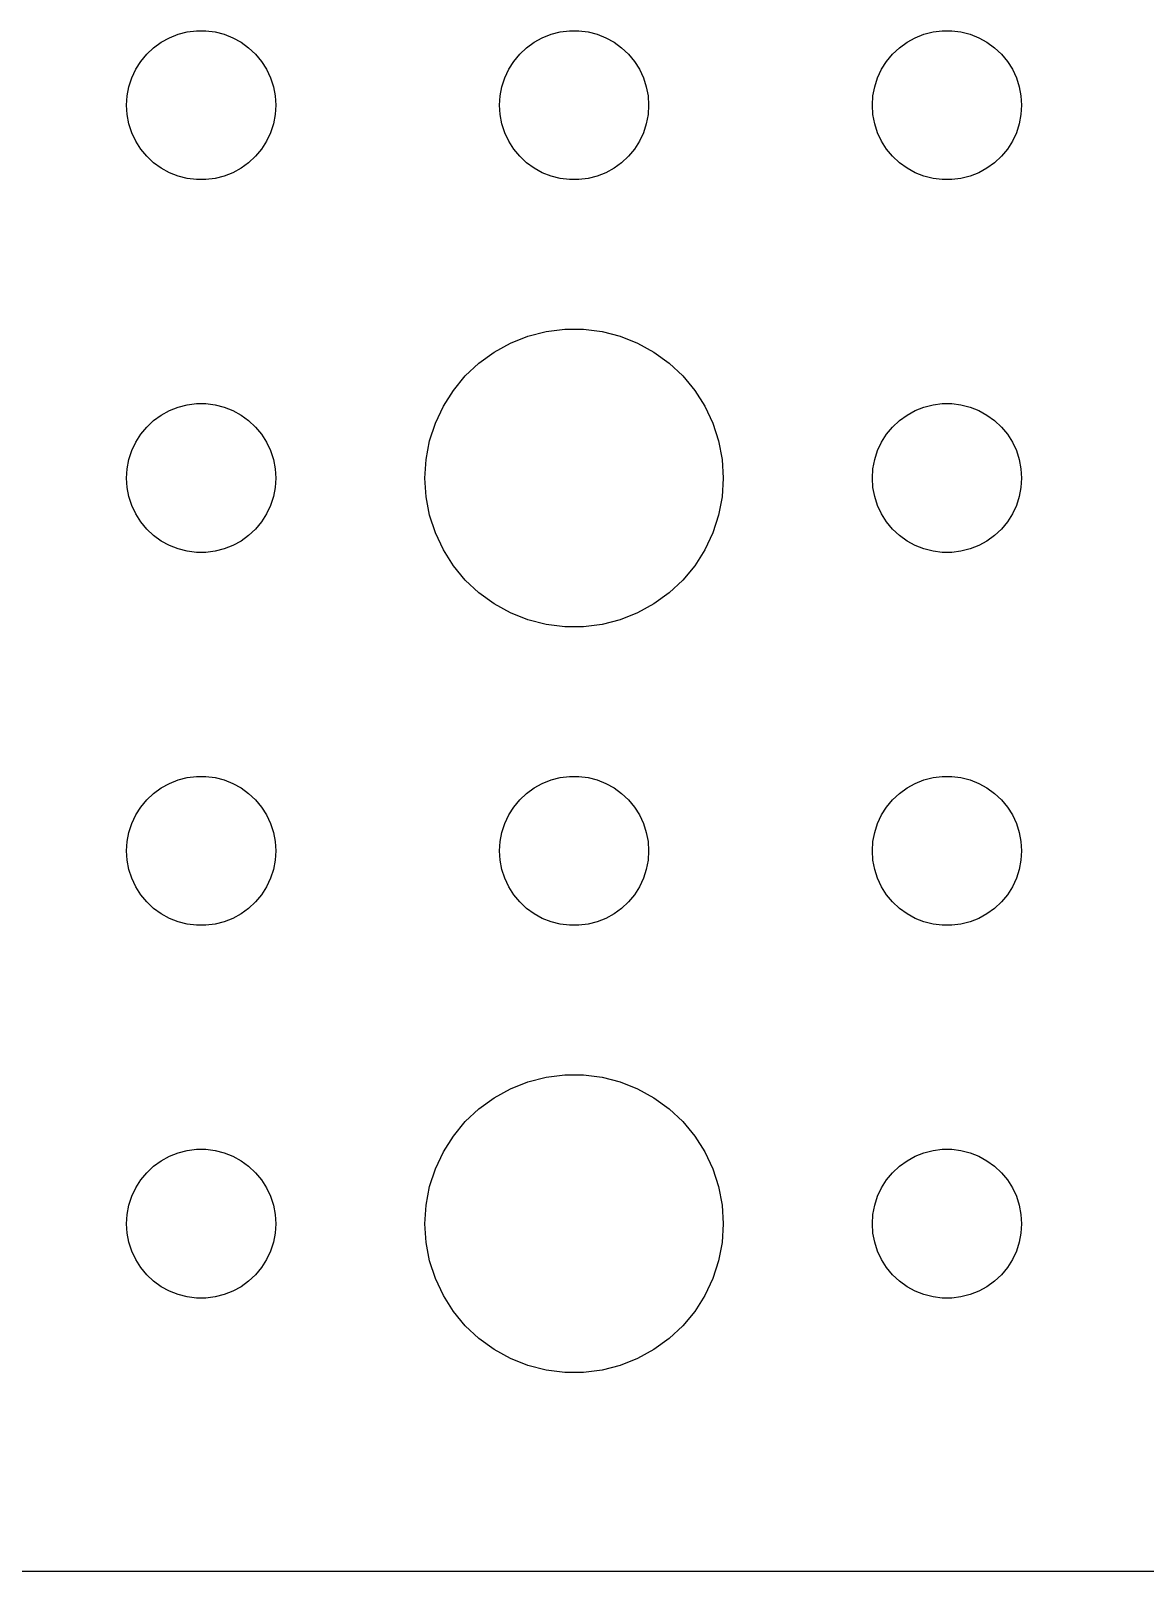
# Model space of a CAD drawing. Header units: metres. Extents: x -112 to 112, y -67 to 67.
# Drawn here: x -55.92 to -33.51, y -66.99 to -36 of the extents above; entities that cross this region are included whole.
import ezdxf

# ---------------------------------------------------------------- set-up
doc = ezdxf.new("R2010")
doc.units = ezdxf.units.M

msp = doc.modelspace()

# ---------------------------------------------------------------- linework, layer by layer
for p, q in [((-53.4561, -36.3442), (-53.3037, -36.2335)), ((-53.3037, -36.2335), (-53.1387, -36.1428)), ((-53.1387, -36.1428), (-52.9635, -36.0734)), ((-52.9635, -36.0734), (-52.7811, -36.0266)), ((-52.7811, -36.0266), (-52.5942, -36.003)), ((-52.5942, -36.003), (-52.4058, -36.003)), ((-52.4058, -36.003), (-52.2189, -36.0266)), ((-52.2189, -36.0266), (-52.0365, -36.0734)), ((-52.0365, -36.0734), (-51.8613, -36.1428)), ((-51.8613, -36.1428), (-51.6963, -36.2335)), ((-51.6963, -36.2335), (-51.5439, -36.3442)), ((-45.9561, -36.3442), (-45.8037, -36.2335)), ((-45.8037, -36.2335), (-45.6387, -36.1428)), ((-45.6387, -36.1428), (-45.4635, -36.0734)), ((-45.4635, -36.0734), (-45.2811, -36.0266)), ((-45.2811, -36.0266), (-45.0942, -36.003)), ((-45.0942, -36.003), (-44.9058, -36.003)), ((-44.9058, -36.003), (-44.7189, -36.0266)), ((-44.7189, -36.0266), (-44.5365, -36.0734)), ((-44.5365, -36.0734), (-44.3613, -36.1428)), ((-44.3613, -36.1428), (-44.1963, -36.2335)), ((-44.1963, -36.2335), (-44.0439, -36.3442)), ((-38.4561, -36.3442), (-38.3037, -36.2335)), ((-38.3037, -36.2335), (-38.1387, -36.1428)), ((-38.1387, -36.1428), (-37.9635, -36.0734)), ((-37.9635, -36.0734), (-37.7811, -36.0266)), ((-37.7811, -36.0266), (-37.5942, -36.003)), ((-37.5942, -36.003), (-37.4058, -36.003)), ((-37.4058, -36.003), (-37.2189, -36.0266)), ((-37.2189, -36.0266), (-37.0365, -36.0734)), ((-37.0365, -36.0734), (-36.8613, -36.1428)), ((-36.8613, -36.1428), (-36.6963, -36.2335)), ((-36.6963, -36.2335), (-36.5439, -36.3442)), ((-53.7135, -36.6183), (-53.5934, -36.4732)), ((-53.5934, -36.4732), (-53.4561, -36.3442)), ((-51.5439, -36.3442), (-51.4065, -36.4732)), ((-51.4065, -36.4732), (-51.2865, -36.6183)), ((-46.2135, -36.6183), (-46.0934, -36.4732)), ((-46.0934, -36.4732), (-45.9561, -36.3442)), ((-44.0439, -36.3442), (-43.9065, -36.4732)), ((-43.9065, -36.4732), (-43.7865, -36.6183)), ((-38.7135, -36.6183), (-38.5934, -36.4732)), ((-38.5934, -36.4732), (-38.4561, -36.3442)), ((-36.5439, -36.3442), (-36.4065, -36.4732)), ((-36.4065, -36.4732), (-36.2865, -36.6183)), ((-53.8947, -36.9478), (-53.8145, -36.7774)), ((-53.8145, -36.7774), (-53.7135, -36.6183)), ((-51.2865, -36.6183), (-51.1855, -36.7774)), ((-51.1855, -36.7774), (-51.1053, -36.9478)), ((-46.3947, -36.9478), (-46.3145, -36.7774)), ((-46.3145, -36.7774), (-46.2135, -36.6183)), ((-43.7865, -36.6183), (-43.6855, -36.7774)), ((-43.6855, -36.7774), (-43.6053, -36.9478)), ((-38.8947, -36.9478), (-38.8145, -36.7774)), ((-38.8145, -36.7774), (-38.7135, -36.6183)), ((-36.2865, -36.6183), (-36.1855, -36.7774)), ((-36.1855, -36.7774), (-36.1053, -36.9478)), ((-53.9882, -37.312), (-53.9529, -37.127)), ((-53.9529, -37.127), (-53.8947, -36.9478)), ((-51.1053, -36.9478), (-51.0471, -37.127)), ((-51.0471, -37.127), (-51.0118, -37.312)), ((-46.4882, -37.312), (-46.4529, -37.127)), ((-46.4529, -37.127), (-46.3947, -36.9478)), ((-43.6053, -36.9478), (-43.5471, -37.127)), ((-43.5471, -37.127), (-43.5118, -37.312)), ((-38.9882, -37.312), (-38.9529, -37.127)), ((-38.9529, -37.127), (-38.8947, -36.9478)), ((-36.1053, -36.9478), (-36.0471, -37.127)), ((-36.0471, -37.127), (-36.0118, -37.312)), ((-54, -37.5), (-53.9882, -37.312)), ((-51.0118, -37.312), (-51, -37.5)), ((-46.5, -37.5), (-46.4882, -37.312)), ((-43.5118, -37.312), (-43.5, -37.5)), ((-39, -37.5), (-38.9882, -37.312)), ((-36.0118, -37.312), (-36, -37.5)), ((-53.9882, -37.688), (-54, -37.5)), ((-53.9529, -37.873), (-53.9882, -37.688)), ((-51.0118, -37.688), (-51.0471, -37.873)), ((-51, -37.5), (-51.0118, -37.688)), ((-46.4882, -37.688), (-46.5, -37.5)), ((-46.4529, -37.873), (-46.4882, -37.688)), ((-43.5118, -37.688), (-43.5471, -37.873)), ((-43.5, -37.5), (-43.5118, -37.688)), ((-38.9882, -37.688), (-39, -37.5)), ((-38.9529, -37.873), (-38.9882, -37.688)), ((-36.0118, -37.688), (-36.0471, -37.873)), ((-36, -37.5), (-36.0118, -37.688)), ((-53.8947, -38.0522), (-53.9529, -37.873)), ((-53.8145, -38.2226), (-53.8947, -38.0522)), ((-51.1053, -38.0522), (-51.1855, -38.2226)), ((-51.0471, -37.873), (-51.1053, -38.0522)), ((-46.3947, -38.0522), (-46.4529, -37.873)), ((-46.3145, -38.2226), (-46.3947, -38.0522)), ((-43.6053, -38.0522), (-43.6855, -38.2226)), ((-43.5471, -37.873), (-43.6053, -38.0522)), ((-38.8947, -38.0522), (-38.9529, -37.873)), ((-38.8145, -38.2226), (-38.8947, -38.0522)), ((-36.1053, -38.0522), (-36.1855, -38.2226)), ((-36.0471, -37.873), (-36.1053, -38.0522)), ((-53.7135, -38.3817), (-53.8145, -38.2226)), ((-53.5934, -38.5268), (-53.7135, -38.3817)), ((-51.2865, -38.3817), (-51.4065, -38.5268)), ((-51.1855, -38.2226), (-51.2865, -38.3817)), ((-46.2135, -38.3817), (-46.3145, -38.2226)), ((-46.0934, -38.5268), (-46.2135, -38.3817)), ((-43.7865, -38.3817), (-43.9065, -38.5268)), ((-43.6855, -38.2226), (-43.7865, -38.3817)), ((-38.7135, -38.3817), (-38.8145, -38.2226)), ((-38.5934, -38.5268), (-38.7135, -38.3817)), ((-36.2865, -38.3817), (-36.4065, -38.5268)), ((-36.1855, -38.2226), (-36.2865, -38.3817)), ((-53.4561, -38.6558), (-53.5934, -38.5268)), ((-53.3037, -38.7665), (-53.4561, -38.6558)), ((-51.5439, -38.6558), (-51.6963, -38.7665)), ((-51.4065, -38.5268), (-51.5439, -38.6558)), ((-45.9561, -38.6558), (-46.0934, -38.5268)), ((-45.8037, -38.7665), (-45.9561, -38.6558)), ((-44.0439, -38.6558), (-44.1963, -38.7665)), ((-43.9065, -38.5268), (-44.0439, -38.6558)), ((-38.4561, -38.6558), (-38.5934, -38.5268)), ((-38.3037, -38.7665), (-38.4561, -38.6558)), ((-36.5439, -38.6558), (-36.6963, -38.7665)), ((-36.4065, -38.5268), (-36.5439, -38.6558)), ((-53.1387, -38.8572), (-53.3037, -38.7665)), ((-52.9635, -38.9266), (-53.1387, -38.8572)), ((-52.7811, -38.9734), (-52.9635, -38.9266)), ((-52.5942, -38.997), (-52.7811, -38.9734)), ((-52.4058, -38.997), (-52.5942, -38.997)), ((-52.2189, -38.9734), (-52.4058, -38.997)), ((-52.0365, -38.9266), (-52.2189, -38.9734)), ((-51.8613, -38.8572), (-52.0365, -38.9266)), ((-51.6963, -38.7665), (-51.8613, -38.8572)), ((-45.6387, -38.8572), (-45.8037, -38.7665)), ((-45.4635, -38.9266), (-45.6387, -38.8572)), ((-45.2811, -38.9734), (-45.4635, -38.9266)), ((-45.0942, -38.997), (-45.2811, -38.9734)), ((-44.9058, -38.997), (-45.0942, -38.997)), ((-44.7189, -38.9734), (-44.9058, -38.997)), ((-44.5365, -38.9266), (-44.7189, -38.9734)), ((-44.3613, -38.8572), (-44.5365, -38.9266)), ((-44.1963, -38.7665), (-44.3613, -38.8572)), ((-38.1387, -38.8572), (-38.3037, -38.7665)), ((-37.9635, -38.9266), (-38.1387, -38.8572)), ((-37.7811, -38.9734), (-37.9635, -38.9266)), ((-37.5942, -38.997), (-37.7811, -38.9734)), ((-37.4058, -38.997), (-37.5942, -38.997)), ((-37.2189, -38.9734), (-37.4058, -38.997)), ((-37.0365, -38.9266), (-37.2189, -38.9734)), ((-36.8613, -38.8572), (-37.0365, -38.9266)), ((-36.6963, -38.7665), (-36.8613, -38.8572)), ((-45.927, -42.1468), (-45.5621, -42.0531)), ((-45.5621, -42.0531), (-45.1884, -42.0059)), ((-45.1884, -42.0059), (-44.8116, -42.0059)), ((-44.8116, -42.0059), (-44.4379, -42.0531)), ((-44.4379, -42.0531), (-44.0729, -42.1468)), ((-46.6075, -42.467), (-46.2773, -42.2855)), ((-46.2773, -42.2855), (-45.927, -42.1468)), ((-44.0729, -42.1468), (-43.7227, -42.2855)), ((-43.7227, -42.2855), (-43.3925, -42.467)), ((-47.1869, -42.9464), (-46.9123, -42.6885)), ((-46.9123, -42.6885), (-46.6075, -42.467)), ((-43.3925, -42.467), (-43.0877, -42.6885)), ((-43.0877, -42.6885), (-42.8131, -42.9464)), ((-47.427, -43.2366), (-47.1869, -42.9464)), ((-42.8131, -42.9464), (-42.5729, -43.2366)), ((-47.6289, -43.5547), (-47.427, -43.2366)), ((-42.5729, -43.2366), (-42.3711, -43.5547)), ((-53.3037, -43.7335), (-53.1387, -43.6428)), ((-53.1387, -43.6428), (-52.9635, -43.5734)), ((-52.9635, -43.5734), (-52.7811, -43.5266)), ((-52.7811, -43.5266), (-52.5942, -43.503)), ((-52.5942, -43.503), (-52.4058, -43.503)), ((-52.4058, -43.503), (-52.2189, -43.5266)), ((-52.2189, -43.5266), (-52.0365, -43.5734)), ((-52.0365, -43.5734), (-51.8613, -43.6428)), ((-51.8613, -43.6428), (-51.6963, -43.7335)), ((-47.7893, -43.8956), (-47.6289, -43.5547)), ((-42.3711, -43.5547), (-42.2107, -43.8956)), ((-38.3037, -43.7335), (-38.1387, -43.6428)), ((-38.1387, -43.6428), (-37.9635, -43.5734)), ((-37.9635, -43.5734), (-37.7811, -43.5266)), ((-37.7811, -43.5266), (-37.5942, -43.503)), ((-37.5942, -43.503), (-37.4058, -43.503)), ((-37.4058, -43.503), (-37.2189, -43.5266)), ((-37.2189, -43.5266), (-37.0365, -43.5734)), ((-37.0365, -43.5734), (-36.8613, -43.6428)), ((-36.8613, -43.6428), (-36.6963, -43.7335)), ((-53.7135, -44.1183), (-53.5934, -43.9732)), ((-53.5934, -43.9732), (-53.4561, -43.8442)), ((-53.4561, -43.8442), (-53.3037, -43.7335)), ((-51.6963, -43.7335), (-51.5439, -43.8442)), ((-51.5439, -43.8442), (-51.4065, -43.9732)), ((-51.4065, -43.9732), (-51.2865, -44.1183)), ((-47.9057, -44.2539), (-47.7893, -43.8956)), ((-42.2107, -43.8956), (-42.0942, -44.2539)), ((-38.7135, -44.1183), (-38.5934, -43.9732)), ((-38.5934, -43.9732), (-38.4561, -43.8442)), ((-38.4561, -43.8442), (-38.3037, -43.7335)), ((-36.6963, -43.7335), (-36.5439, -43.8442)), ((-36.5439, -43.8442), (-36.4065, -43.9732)), ((-36.4065, -43.9732), (-36.2865, -44.1183)), ((-53.8947, -44.4478), (-53.8145, -44.2774)), ((-53.8145, -44.2774), (-53.7135, -44.1183)), ((-51.2865, -44.1183), (-51.1855, -44.2774)), ((-51.1855, -44.2774), (-51.1053, -44.4478)), ((-47.9763, -44.624), (-47.9057, -44.2539)), ((-42.0942, -44.2539), (-42.0237, -44.624)), ((-38.8947, -44.4478), (-38.8145, -44.2774)), ((-38.8145, -44.2774), (-38.7135, -44.1183)), ((-36.2865, -44.1183), (-36.1855, -44.2774)), ((-36.1855, -44.2774), (-36.1053, -44.4478)), ((-53.9529, -44.627), (-53.8947, -44.4478)), ((-51.1053, -44.4478), (-51.0471, -44.627)), ((-38.9529, -44.627), (-38.8947, -44.4478)), ((-36.1053, -44.4478), (-36.0471, -44.627)), ((-54, -45), (-53.9882, -44.812)), ((-53.9882, -44.812), (-53.9529, -44.627)), ((-51.0471, -44.627), (-51.0118, -44.812)), ((-51.0118, -44.812), (-51, -45)), ((-48, -45), (-47.9763, -44.624)), ((-42.0237, -44.624), (-42, -45)), ((-39, -45), (-38.9882, -44.812)), ((-38.9882, -44.812), (-38.9529, -44.627)), ((-36.0471, -44.627), (-36.0118, -44.812)), ((-36.0118, -44.812), (-36, -45)), ((-53.9882, -45.188), (-54, -45)), ((-53.9529, -45.373), (-53.9882, -45.188)), ((-51.0118, -45.188), (-51.0471, -45.373)), ((-51, -45), (-51.0118, -45.188)), ((-47.9763, -45.376), (-48, -45)), ((-42, -45), (-42.0237, -45.376)), ((-38.9882, -45.188), (-39, -45)), ((-38.9529, -45.373), (-38.9882, -45.188)), ((-36.0118, -45.188), (-36.0471, -45.373)), ((-36, -45), (-36.0118, -45.188)), ((-53.8947, -45.5522), (-53.9529, -45.373)), ((-51.0471, -45.373), (-51.1053, -45.5522)), ((-47.9057, -45.7461), (-47.9763, -45.376)), ((-42.0237, -45.376), (-42.0942, -45.7461)), ((-38.8947, -45.5522), (-38.9529, -45.373)), ((-36.0471, -45.373), (-36.1053, -45.5522)), ((-53.8145, -45.7226), (-53.8947, -45.5522)), ((-53.7135, -45.8817), (-53.8145, -45.7226)), ((-51.1855, -45.7226), (-51.2865, -45.8817)), ((-51.1053, -45.5522), (-51.1855, -45.7226)), ((-47.7893, -46.1044), (-47.9057, -45.7461)), ((-42.0942, -45.7461), (-42.2107, -46.1044)), ((-38.8145, -45.7226), (-38.8947, -45.5522)), ((-38.7135, -45.8817), (-38.8145, -45.7226)), ((-36.1855, -45.7226), (-36.2865, -45.8817)), ((-36.1053, -45.5522), (-36.1855, -45.7226)), ((-53.5934, -46.0268), (-53.7135, -45.8817)), ((-53.4561, -46.1558), (-53.5934, -46.0268)), ((-53.3037, -46.2665), (-53.4561, -46.1558)), ((-51.5439, -46.1558), (-51.6963, -46.2665)), ((-51.4065, -46.0268), (-51.5439, -46.1558)), ((-51.2865, -45.8817), (-51.4065, -46.0268)), ((-47.6289, -46.4453), (-47.7893, -46.1044)), ((-42.2107, -46.1044), (-42.3711, -46.4453)), ((-38.5934, -46.0268), (-38.7135, -45.8817)), ((-38.4561, -46.1558), (-38.5934, -46.0268)), ((-38.3037, -46.2665), (-38.4561, -46.1558)), ((-36.5439, -46.1558), (-36.6963, -46.2665)), ((-36.4065, -46.0268), (-36.5439, -46.1558)), ((-36.2865, -45.8817), (-36.4065, -46.0268)), ((-53.1387, -46.3572), (-53.3037, -46.2665)), ((-52.9635, -46.4266), (-53.1387, -46.3572)), ((-52.7811, -46.4734), (-52.9635, -46.4266)), ((-52.5942, -46.497), (-52.7811, -46.4734)), ((-52.2189, -46.4734), (-52.4058, -46.497)), ((-52.0365, -46.4266), (-52.2189, -46.4734)), ((-51.8613, -46.3572), (-52.0365, -46.4266)), ((-51.6963, -46.2665), (-51.8613, -46.3572)), ((-47.427, -46.7634), (-47.6289, -46.4453)), ((-42.3711, -46.4453), (-42.5729, -46.7634)), ((-38.1387, -46.3572), (-38.3037, -46.2665)), ((-37.9635, -46.4266), (-38.1387, -46.3572)), ((-37.7811, -46.4734), (-37.9635, -46.4266)), ((-37.5942, -46.497), (-37.7811, -46.4734)), ((-37.2189, -46.4734), (-37.4058, -46.497)), ((-37.0365, -46.4266), (-37.2189, -46.4734)), ((-36.8613, -46.3572), (-37.0365, -46.4266)), ((-36.6963, -46.2665), (-36.8613, -46.3572)), ((-52.4058, -46.497), (-52.5942, -46.497)), ((-47.1869, -47.0536), (-47.427, -46.7634)), ((-42.5729, -46.7634), (-42.8131, -47.0536)), ((-37.4058, -46.497), (-37.5942, -46.497)), ((-46.9123, -47.3115), (-47.1869, -47.0536)), ((-42.8131, -47.0536), (-43.0877, -47.3115)), ((-46.6075, -47.533), (-46.9123, -47.3115)), ((-43.0877, -47.3115), (-43.3925, -47.533)), ((-46.2773, -47.7145), (-46.6075, -47.533)), ((-45.927, -47.8532), (-46.2773, -47.7145)), ((-43.7227, -47.7145), (-44.0729, -47.8532)), ((-43.3925, -47.533), (-43.7227, -47.7145)), ((-45.5621, -47.9469), (-45.927, -47.8532)), ((-45.1884, -47.9941), (-45.5621, -47.9469)), ((-44.8116, -47.9941), (-45.1884, -47.9941)), ((-44.4379, -47.9469), (-44.8116, -47.9941)), ((-44.0729, -47.8532), (-44.4379, -47.9469)), ((-53.1387, -51.1428), (-52.9635, -51.0734)), ((-52.9635, -51.0734), (-52.7811, -51.0266)), ((-52.7811, -51.0266), (-52.5942, -51.003)), ((-52.5942, -51.003), (-52.4058, -51.003)), ((-52.4058, -51.003), (-52.2189, -51.0266)), ((-52.2189, -51.0266), (-52.0365, -51.0734)), ((-52.0365, -51.0734), (-51.8613, -51.1428)), ((-45.6387, -51.1428), (-45.4635, -51.0734)), ((-45.4635, -51.0734), (-45.2811, -51.0266)), ((-45.2811, -51.0266), (-45.0942, -51.003)), ((-45.0942, -51.003), (-44.9058, -51.003)), ((-44.9058, -51.003), (-44.7189, -51.0266)), ((-44.7189, -51.0266), (-44.5365, -51.0734)), ((-44.5365, -51.0734), (-44.3613, -51.1428)), ((-38.1387, -51.1428), (-37.9635, -51.0734)), ((-37.9635, -51.0734), (-37.7811, -51.0266)), ((-37.7811, -51.0266), (-37.5942, -51.003)), ((-37.5942, -51.003), (-37.4058, -51.003)), ((-37.4058, -51.003), (-37.2189, -51.0266)), ((-37.2189, -51.0266), (-37.0365, -51.0734)), ((-37.0365, -51.0734), (-36.8613, -51.1428)), ((-53.5934, -51.4732), (-53.4561, -51.3442)), ((-53.4561, -51.3442), (-53.3037, -51.2335)), ((-53.3037, -51.2335), (-53.1387, -51.1428)), ((-51.8613, -51.1428), (-51.6963, -51.2335)), ((-51.6963, -51.2335), (-51.5439, -51.3442)), ((-51.5439, -51.3442), (-51.4065, -51.4732)), ((-46.0934, -51.4732), (-45.9561, -51.3442)), ((-45.9561, -51.3442), (-45.8037, -51.2335)), ((-45.8037, -51.2335), (-45.6387, -51.1428)), ((-44.3613, -51.1428), (-44.1963, -51.2335)), ((-44.1963, -51.2335), (-44.0439, -51.3442)), ((-44.0439, -51.3442), (-43.9065, -51.4732)), ((-38.5934, -51.4732), (-38.4561, -51.3442)), ((-38.4561, -51.3442), (-38.3037, -51.2335)), ((-38.3037, -51.2335), (-38.1387, -51.1428)), ((-36.8613, -51.1428), (-36.6963, -51.2335)), ((-36.6963, -51.2335), (-36.5439, -51.3442)), ((-36.5439, -51.3442), (-36.4065, -51.4732)), ((-53.8145, -51.7774), (-53.7135, -51.6183)), ((-53.7135, -51.6183), (-53.5934, -51.4732)), ((-51.4065, -51.4732), (-51.2865, -51.6183)), ((-51.2865, -51.6183), (-51.1855, -51.7774)), ((-46.3145, -51.7774), (-46.2135, -51.6183)), ((-46.2135, -51.6183), (-46.0934, -51.4732)), ((-43.9065, -51.4732), (-43.7865, -51.6183)), ((-43.7865, -51.6183), (-43.6855, -51.7774)), ((-38.8145, -51.7774), (-38.7135, -51.6183)), ((-38.7135, -51.6183), (-38.5934, -51.4732)), ((-36.4065, -51.4732), (-36.2865, -51.6183)), ((-36.2865, -51.6183), (-36.1855, -51.7774)), ((-53.9529, -52.127), (-53.8947, -51.9478)), ((-53.8947, -51.9478), (-53.8145, -51.7774)), ((-51.1855, -51.7774), (-51.1053, -51.9478)), ((-51.1053, -51.9478), (-51.0471, -52.127)), ((-46.4529, -52.127), (-46.3947, -51.9478)), ((-46.3947, -51.9478), (-46.3145, -51.7774)), ((-43.6855, -51.7774), (-43.6053, -51.9478)), ((-43.6053, -51.9478), (-43.5471, -52.127)), ((-38.9529, -52.127), (-38.8947, -51.9478)), ((-38.8947, -51.9478), (-38.8145, -51.7774)), ((-36.1855, -51.7774), (-36.1053, -51.9478)), ((-36.1053, -51.9478), (-36.0471, -52.127)), ((-54, -52.5), (-53.9882, -52.312)), ((-53.9882, -52.312), (-53.9529, -52.127)), ((-51.0471, -52.127), (-51.0118, -52.312)), ((-51.0118, -52.312), (-51, -52.5)), ((-46.5, -52.5), (-46.4882, -52.312)), ((-46.4882, -52.312), (-46.4529, -52.127)), ((-43.5471, -52.127), (-43.5118, -52.312)), ((-43.5118, -52.312), (-43.5, -52.5)), ((-39, -52.5), (-38.9882, -52.312)), ((-38.9882, -52.312), (-38.9529, -52.127)), ((-36.0471, -52.127), (-36.0118, -52.312)), ((-36.0118, -52.312), (-36, -52.5)), ((-53.9882, -52.688), (-54, -52.5)), ((-51, -52.5), (-51.0118, -52.688)), ((-46.4882, -52.688), (-46.5, -52.5)), ((-43.5, -52.5), (-43.5118, -52.688)), ((-38.9882, -52.688), (-39, -52.5)), ((-36, -52.5), (-36.0118, -52.688)), ((-53.9529, -52.873), (-53.9882, -52.688)), ((-53.8947, -53.0522), (-53.9529, -52.873)), ((-51.0471, -52.873), (-51.1053, -53.0522)), ((-51.0118, -52.688), (-51.0471, -52.873)), ((-46.4529, -52.873), (-46.4882, -52.688)), ((-46.3947, -53.0522), (-46.4529, -52.873)), ((-43.5471, -52.873), (-43.6053, -53.0522)), ((-43.5118, -52.688), (-43.5471, -52.873)), ((-38.9529, -52.873), (-38.9882, -52.688)), ((-38.8947, -53.0522), (-38.9529, -52.873)), ((-36.0471, -52.873), (-36.1053, -53.0522)), ((-36.0118, -52.688), (-36.0471, -52.873)), ((-53.8145, -53.2226), (-53.8947, -53.0522)), ((-53.7135, -53.3817), (-53.8145, -53.2226)), ((-51.1855, -53.2226), (-51.2865, -53.3817)), ((-51.1053, -53.0522), (-51.1855, -53.2226)), ((-46.3145, -53.2226), (-46.3947, -53.0522)), ((-46.2135, -53.3817), (-46.3145, -53.2226)), ((-43.6855, -53.2226), (-43.7865, -53.3817)), ((-43.6053, -53.0522), (-43.6855, -53.2226)), ((-38.8145, -53.2226), (-38.8947, -53.0522)), ((-38.7135, -53.3817), (-38.8145, -53.2226)), ((-36.1855, -53.2226), (-36.2865, -53.3817)), ((-36.1053, -53.0522), (-36.1855, -53.2226)), ((-53.5934, -53.5268), (-53.7135, -53.3817)), ((-53.4561, -53.6558), (-53.5934, -53.5268)), ((-51.4065, -53.5268), (-51.5439, -53.6558)), ((-51.2865, -53.3817), (-51.4065, -53.5268)), ((-46.0934, -53.5268), (-46.2135, -53.3817)), ((-45.9561, -53.6558), (-46.0934, -53.5268)), ((-43.9065, -53.5268), (-44.0439, -53.6558)), ((-43.7865, -53.3817), (-43.9065, -53.5268)), ((-38.5934, -53.5268), (-38.7135, -53.3817)), ((-38.4561, -53.6558), (-38.5934, -53.5268)), ((-36.4065, -53.5268), (-36.5439, -53.6558)), ((-36.2865, -53.3817), (-36.4065, -53.5268)), ((-53.3037, -53.7665), (-53.4561, -53.6558)), ((-53.1387, -53.8572), (-53.3037, -53.7665)), ((-52.9635, -53.9266), (-53.1387, -53.8572)), ((-51.8613, -53.8572), (-52.0365, -53.9266)), ((-51.6963, -53.7665), (-51.8613, -53.8572)), ((-51.5439, -53.6558), (-51.6963, -53.7665)), ((-45.8037, -53.7665), (-45.9561, -53.6558)), ((-45.6387, -53.8572), (-45.8037, -53.7665)), ((-45.4635, -53.9266), (-45.6387, -53.8572)), ((-44.3613, -53.8572), (-44.5365, -53.9266)), ((-44.1963, -53.7665), (-44.3613, -53.8572)), ((-44.0439, -53.6558), (-44.1963, -53.7665)), ((-38.3037, -53.7665), (-38.4561, -53.6558)), ((-38.1387, -53.8572), (-38.3037, -53.7665)), ((-37.9635, -53.9266), (-38.1387, -53.8572)), ((-36.8613, -53.8572), (-37.0365, -53.9266)), ((-36.6963, -53.7665), (-36.8613, -53.8572)), ((-36.5439, -53.6558), (-36.6963, -53.7665)), ((-52.7811, -53.9734), (-52.9635, -53.9266)), ((-52.5942, -53.997), (-52.7811, -53.9734)), ((-52.4058, -53.997), (-52.5942, -53.997)), ((-52.2189, -53.9734), (-52.4058, -53.997)), ((-52.0365, -53.9266), (-52.2189, -53.9734)), ((-45.2811, -53.9734), (-45.4635, -53.9266)), ((-45.0942, -53.997), (-45.2811, -53.9734)), ((-44.9058, -53.997), (-45.0942, -53.997)), ((-44.7189, -53.9734), (-44.9058, -53.997)), ((-44.5365, -53.9266), (-44.7189, -53.9734)), ((-37.7811, -53.9734), (-37.9635, -53.9266)), ((-37.5942, -53.997), (-37.7811, -53.9734)), ((-37.4058, -53.997), (-37.5942, -53.997)), ((-37.2189, -53.9734), (-37.4058, -53.997)), ((-37.0365, -53.9266), (-37.2189, -53.9734)), ((-45.5621, -57.0531), (-45.1884, -57.0059)), ((-45.1884, -57.0059), (-44.8116, -57.0059)), ((-44.8116, -57.0059), (-44.4379, -57.0531)), ((-46.6075, -57.467), (-46.2773, -57.2855)), ((-46.2773, -57.2855), (-45.927, -57.1468)), ((-45.927, -57.1468), (-45.5621, -57.0531)), ((-44.4379, -57.0531), (-44.0729, -57.1468)), ((-44.0729, -57.1468), (-43.7227, -57.2855)), ((-43.7227, -57.2855), (-43.3925, -57.467)), ((-46.9123, -57.6885), (-46.6075, -57.467)), ((-43.3925, -57.467), (-43.0877, -57.6885)), ((-47.1869, -57.9464), (-46.9123, -57.6885)), ((-43.0877, -57.6885), (-42.8131, -57.9464)), ((-47.6289, -58.5547), (-47.427, -58.2366)), ((-47.427, -58.2366), (-47.1869, -57.9464)), ((-42.8131, -57.9464), (-42.5729, -58.2366)), ((-42.5729, -58.2366), (-42.3711, -58.5547)), ((-52.9635, -58.5734), (-52.7811, -58.5266)), ((-52.7811, -58.5266), (-52.5942, -58.503)), ((-52.5942, -58.503), (-52.4058, -58.503)), ((-52.4058, -58.503), (-52.2189, -58.5266)), ((-52.2189, -58.5266), (-52.0365, -58.5734)), ((-47.7893, -58.8956), (-47.6289, -58.5547)), ((-42.3711, -58.5547), (-42.2107, -58.8956)), ((-37.9635, -58.5734), (-37.7811, -58.5266)), ((-37.7811, -58.5266), (-37.5942, -58.503)), ((-37.5942, -58.503), (-37.4058, -58.503)), ((-37.4058, -58.503), (-37.2189, -58.5266)), ((-37.2189, -58.5266), (-37.0365, -58.5734)), ((-53.5934, -58.9732), (-53.4561, -58.8442)), ((-53.4561, -58.8442), (-53.3037, -58.7335)), ((-53.3037, -58.7335), (-53.1387, -58.6428)), ((-53.1387, -58.6428), (-52.9635, -58.5734)), ((-52.0365, -58.5734), (-51.8613, -58.6428)), ((-51.8613, -58.6428), (-51.6963, -58.7335)), ((-51.6963, -58.7335), (-51.5439, -58.8442)), ((-51.5439, -58.8442), (-51.4065, -58.9732)), ((-38.5934, -58.9732), (-38.4561, -58.8442)), ((-38.4561, -58.8442), (-38.3037, -58.7335)), ((-38.3037, -58.7335), (-38.1387, -58.6428)), ((-38.1387, -58.6428), (-37.9635, -58.5734)), ((-37.0365, -58.5734), (-36.8613, -58.6428)), ((-36.8613, -58.6428), (-36.6963, -58.7335)), ((-36.6963, -58.7335), (-36.5439, -58.8442)), ((-36.5439, -58.8442), (-36.4065, -58.9732)), ((-53.8145, -59.2774), (-53.7135, -59.1183)), ((-53.7135, -59.1183), (-53.5934, -58.9732)), ((-51.4065, -58.9732), (-51.2865, -59.1183)), ((-51.2865, -59.1183), (-51.1855, -59.2774)), ((-47.9057, -59.2539), (-47.7893, -58.8956)), ((-42.2107, -58.8956), (-42.0942, -59.2539)), ((-38.8145, -59.2774), (-38.7135, -59.1183)), ((-38.7135, -59.1183), (-38.5934, -58.9732)), ((-36.4065, -58.9732), (-36.2865, -59.1183)), ((-36.2865, -59.1183), (-36.1855, -59.2774)), ((-53.9529, -59.627), (-53.8947, -59.4478)), ((-53.8947, -59.4478), (-53.8145, -59.2774)), ((-51.1855, -59.2774), (-51.1053, -59.4478)), ((-51.1053, -59.4478), (-51.0471, -59.627)), ((-47.9763, -59.624), (-47.9057, -59.2539)), ((-42.0942, -59.2539), (-42.0237, -59.624)), ((-38.9529, -59.627), (-38.8947, -59.4478)), ((-38.8947, -59.4478), (-38.8145, -59.2774)), ((-36.1855, -59.2774), (-36.1053, -59.4478)), ((-36.1053, -59.4478), (-36.0471, -59.627)), ((-53.9882, -59.812), (-53.9529, -59.627)), ((-51.0471, -59.627), (-51.0118, -59.812)), ((-48, -60), (-47.9763, -59.624)), ((-42.0237, -59.624), (-42, -60)), ((-38.9882, -59.812), (-38.9529, -59.627)), ((-36.0471, -59.627), (-36.0118, -59.812)), ((-54, -60), (-53.9882, -59.812)), ((-53.9882, -60.188), (-54, -60)), ((-51.0118, -59.812), (-51, -60)), ((-51, -60), (-51.0118, -60.188)), ((-47.9763, -60.376), (-48, -60)), ((-42, -60), (-42.0237, -60.376)), ((-39, -60), (-38.9882, -59.812)), ((-38.9882, -60.188), (-39, -60)), ((-36.0118, -59.812), (-36, -60)), ((-36, -60), (-36.0118, -60.188)), ((-53.9529, -60.373), (-53.9882, -60.188)), ((-53.8947, -60.5522), (-53.9529, -60.373)), ((-51.0471, -60.373), (-51.1053, -60.5522)), ((-51.0118, -60.188), (-51.0471, -60.373)), ((-47.9057, -60.7461), (-47.9763, -60.376)), ((-42.0237, -60.376), (-42.0942, -60.7461)), ((-38.9529, -60.373), (-38.9882, -60.188)), ((-38.8947, -60.5522), (-38.9529, -60.373)), ((-36.0471, -60.373), (-36.1053, -60.5522)), ((-36.0118, -60.188), (-36.0471, -60.373)), ((-53.8145, -60.7226), (-53.8947, -60.5522)), ((-53.7135, -60.8817), (-53.8145, -60.7226)), ((-51.1855, -60.7226), (-51.2865, -60.8817)), ((-51.1053, -60.5522), (-51.1855, -60.7226)), ((-38.8145, -60.7226), (-38.8947, -60.5522)), ((-38.7135, -60.8817), (-38.8145, -60.7226)), ((-36.1855, -60.7226), (-36.2865, -60.8817)), ((-36.1053, -60.5522), (-36.1855, -60.7226)), ((-53.5934, -61.0268), (-53.7135, -60.8817)), ((-53.4561, -61.1558), (-53.5934, -61.0268)), ((-51.4065, -61.0268), (-51.5439, -61.1558)), ((-51.2865, -60.8817), (-51.4065, -61.0268)), ((-47.7893, -61.1044), (-47.9057, -60.7461)), ((-42.0942, -60.7461), (-42.2107, -61.1044)), ((-38.5934, -61.0268), (-38.7135, -60.8817)), ((-38.4561, -61.1558), (-38.5934, -61.0268)), ((-36.4065, -61.0268), (-36.5439, -61.1558)), ((-36.2865, -60.8817), (-36.4065, -61.0268)), ((-53.3037, -61.2665), (-53.4561, -61.1558)), ((-53.1387, -61.3572), (-53.3037, -61.2665)), ((-51.6963, -61.2665), (-51.8613, -61.3572)), ((-51.5439, -61.1558), (-51.6963, -61.2665)), ((-47.6289, -61.4453), (-47.7893, -61.1044)), ((-42.2107, -61.1044), (-42.3711, -61.4453)), ((-38.3037, -61.2665), (-38.4561, -61.1558)), ((-38.1387, -61.3572), (-38.3037, -61.2665)), ((-36.6963, -61.2665), (-36.8613, -61.3572)), ((-36.5439, -61.1558), (-36.6963, -61.2665)), ((-52.9635, -61.4266), (-53.1387, -61.3572)), ((-52.7811, -61.4734), (-52.9635, -61.4266)), ((-52.5942, -61.497), (-52.7811, -61.4734)), ((-52.4058, -61.497), (-52.5942, -61.497)), ((-52.2189, -61.4734), (-52.4058, -61.497)), ((-52.0365, -61.4266), (-52.2189, -61.4734)), ((-51.8613, -61.3572), (-52.0365, -61.4266)), ((-47.427, -61.7634), (-47.6289, -61.4453)), ((-42.3711, -61.4453), (-42.5729, -61.7634)), ((-37.9635, -61.4266), (-38.1387, -61.3572)), ((-37.7811, -61.4734), (-37.9635, -61.4266)), ((-37.5942, -61.497), (-37.7811, -61.4734)), ((-37.4058, -61.497), (-37.5942, -61.497)), ((-37.2189, -61.4734), (-37.4058, -61.497)), ((-37.0365, -61.4266), (-37.2189, -61.4734)), ((-36.8613, -61.3572), (-37.0365, -61.4266)), ((-47.1869, -62.0536), (-47.427, -61.7634)), ((-42.5729, -61.7634), (-42.8131, -62.0536)), ((-46.9123, -62.3115), (-47.1869, -62.0536)), ((-42.8131, -62.0536), (-43.0877, -62.3115)), ((-46.6075, -62.533), (-46.9123, -62.3115)), ((-46.2773, -62.7145), (-46.6075, -62.533)), ((-43.3925, -62.533), (-43.7227, -62.7145)), ((-43.0877, -62.3115), (-43.3925, -62.533)), ((-45.927, -62.8532), (-46.2773, -62.7145)), ((-45.5621, -62.9469), (-45.927, -62.8532)), ((-44.0729, -62.8532), (-44.4379, -62.9469)), ((-43.7227, -62.7145), (-44.0729, -62.8532)), ((-45.1884, -62.9941), (-45.5621, -62.9469)), ((-44.8116, -62.9941), (-45.1884, -62.9941)), ((-44.4379, -62.9469), (-44.8116, -62.9941)), ((-107.314, -66.9901), (107.314, -66.9901))]:
    msp.add_line(p, q)

doc.saveas('drawing.dxf')
